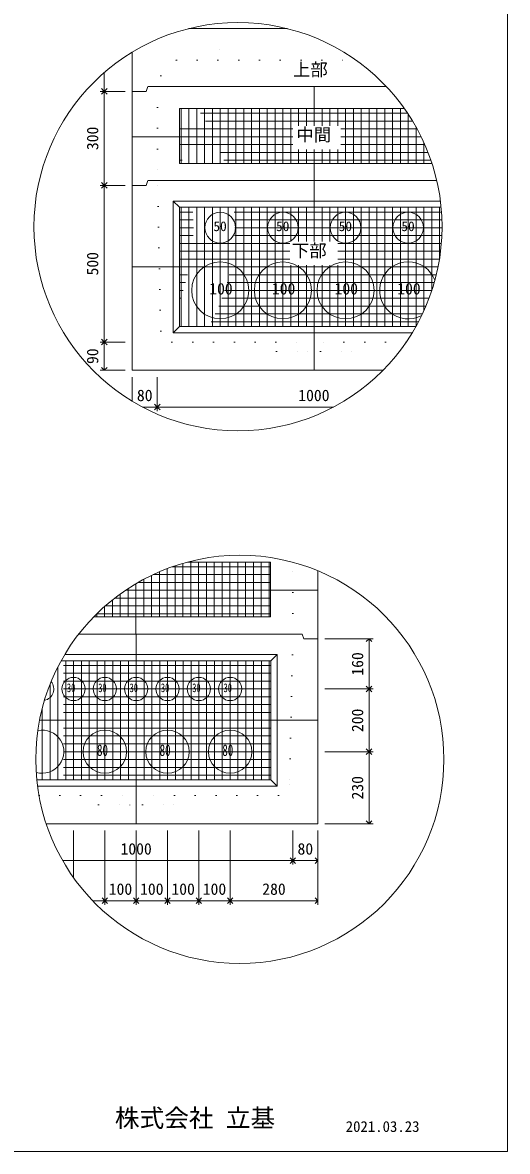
# Model space of a CAD drawing. Units: millimetres, scale not verified. Extents: x -6420 to 6420, y -3048 to 3049.
# Drawn here: x -3826 to -2340, y -2651 to 807 of the extents above; entities that cross this region are included whole.
import ezdxf
from ezdxf.enums import TextEntityAlignment as Align

# ---------------------------------------------------------------- set-up
doc = ezdxf.new("R2010")
doc.units = ezdxf.units.MM
doc.header["$LTSCALE"] = 20
for name, pattern in [('DASHED1', [1.8, 1.2, -0.6]), ('USER2', [50.8, 31.75, -6.35, 6.35, -6.35]), ('USER5', [3.185, 0.01, -3.175])]:
    doc.linetypes.add(name, pattern=pattern)
for name, color, linetype, lineweight in [('0-2_waku', 7, 'Continuous', 18), ('0-3_gaikei', 7, 'Continuous', 18), ('0-4_kakure', 7, 'DASHED1', 5), ('0-5_sunpou', 7, 'Continuous', 5), ('0-7_hole', 7, 'Continuous', 18), ('0-8_uchigawa', 6, 'Continuous', 18), ('0-D_文字１', 7, 'Continuous', 18), ('0-E_コア部分\u3000寸法補助線3', 150, 'USER2', 18), ('0-F_コア部分\u3000寸法補助線2', 150, 'USER2', 18), ('1-0_コア部分\u3000中心補助線', 1, 'Continuous', 18), ('1-1_コア部分\u3000寸法補助線', 7, 'USER2', 5), ('1-2_uchigawa2', 6, 'USER2', 18)]:
    doc.layers.add(name, color=color, linetype=linetype, lineweight=lineweight)
doc.styles.add('ＭＳ ゴシック', font='')
doc.styles.get('ＭＳ ゴシック').set_extended_font_data('MS Gothic')

# ---------------------------------------------------------------- blocks, each defined once
blk = doc.blocks.new('_Open90')
at = {"layer": '0-5_sunpou'}
blk.add_line((0, 0), (-1, 0), dxfattribs=at)
blk.add_lwpolyline([(-0.5, 0.5), (0, 0), (-0.5, -0.5)], dxfattribs=at)

msp = doc.modelspace()

# ---------------------------------------------------------------- linework, layer by layer
at = {"layer": '0-2_waku'}
for p in [(-2340, 3048.75), (-6420, -2651.25), (-6420, -2651.25), (-6420, -2651.25), (-6420, -2651.25)]:
    msp.add_line(p, (-2340, -2651.25), dxfattribs=at)
at = {"layer": '0-3_gaikei'}
for p, q in [((-3316.99, 787.9), (-3244.93, 787.9)), ((-3316.99, 787.9), (-3244.93, 787.9)), ((-3316.99, 787.9), (-3244.93, 787.9)), ((-3014.2, 787.9), (-3316.99, 787.9)), ((-3316.93, 787.9), (-3014.2, 787.9)), ((-3316.93, 787.9), (-3014.2, 787.9)), ((-3489.73, 595.9), (-3489.73, 715.91)), ((-3489.73, 595.9), (-3489.73, -258.5)), ((-3446.53, 595.9), (-3489.73, 595.9)), ((-3446.53, 595.9), (-3489.73, 595.9)), ((-3441.73, 610.3), (-3446.53, 595.9)), ((-2932.11, 610.3), (-3440.91, 610.3)), ((-2710.81, 610.3), (-2932.93, 610.3)), ((-3441.73, 322.3), (-3446.53, 307.9)), ((-2932.11, 322.3), (-3440.91, 322.3)), ((-2556.52, 322.3), (-2932.93, 322.3)), ((-3446.53, 307.9), (-3489.73, 307.9)), ((-3446.53, 307.9), (-3489.73, 307.9)), ((-3489.73, -258.5), (-2721.32, -258.5)), ((-3489.73, -258.5), (-2721.32, -258.5)), ((-3489.73, -258.5), (-2721.32, -258.5)), ((-2920.8, -1349.95), (-2920.8, -872.68)), ((-2968.8, -1066.75), (-2964, -1081.15)), ((-2920.8, -1081.15), (-2964, -1081.15))]:
    msp.add_line(p, q, dxfattribs=at)
for points in [[(-2968.8, -1066.75), (-3477.6, -1066.75), (-3653.68, -1066.75)], [(-3753.21, -1647.55), (-2920.8, -1647.55), (-2920.8, -1081.15)], [(-3741.02, -1647.55), (-2920.8, -1647.55), (-2920.8, -1081.15)]]:
    msp.add_lwpolyline(points, dxfattribs=at)
at = {"layer": '0-4_kakure', "linetype": 'USER5', "lineweight": 18}
for p, q in [((-3220.93, 787.9), (-3220.93, 804.05)), ((-3220.93, 787.9), (-3220.93, 691.9)), ((-3402.51, 643.9), (-3354.51, 691.9)), ((-3354.51, 691.9), (-2804.81, 691.9)), ((-3402.51, 643.9), (-3412.11, 610.3)), ((-3412.11, 610.3), (-3412.11, 322.3)), ((-3402.21, -138.5), (-3412.11, 322.3)), ((-3402.21, -138.5), (-3367.87, -172.1)), ((-3367.87, -172.1), (-2932.11, -172.1)), ((-3047.31, -200.9), (-3076.11, -172.1)), ((-2649.92, -172.1), (-2932.11, -172.1)), ((-2816.91, -200.9), (-2788.11, -172.1)), ((-3047.31, -200.9), (-2951.31, -200.9)), ((-2951.31, -200.9), (-2947.47, -258.5)), ((-2912.91, -200.9), (-2916.75, -258.5)), ((-2912.91, -200.9), (-2816.91, -200.9)), ((-2997.59, -1066.75), (-2997.59, -846.57)), ((-2997.59, -1066.75), (-3007.5, -1527.55)), ((-3007.5, -1527.55), (-3041.83, -1561.15)), ((-3775.24, -1561.15), (-3477.59, -1561.15)), ((-3592.79, -1589.95), (-3621.59, -1561.15)), ((-3592.79, -1589.95), (-3496.79, -1589.95)), ((-3496.79, -1589.95), (-3492.95, -1647.55)), ((-3041.83, -1561.15), (-3477.59, -1561.15)), ((-3458.39, -1589.95), (-3462.23, -1647.55)), ((-3458.39, -1589.95), (-3362.39, -1589.95)), ((-3362.39, -1589.95), (-3333.59, -1561.15))]:
    msp.add_line(p, q, dxfattribs=at)
at = {"layer": '0-5_sunpou', "color": 150, "lineweight": 18}
for p, q in [((-3575.48, 653.39), (-3575.48, 613.18)), ((-3510.85, 595.9), (-3587.96, 595.9)), ((-3531.97, 595.9), (-3587.96, 595.9)), ((-3575.48, 578.62), (-3575.48, 325.18)), ((-3510.85, 307.9), (-3587.96, 307.9)), ((-3510.85, 307.9), (-3587.96, 307.9)), ((-3575.48, 290.62), (-3575.48, -154.82)), ((-3510.85, -172.1), (-3587.96, -172.1)), ((-3531.97, -172.1), (-3587.96, -172.1)), ((-3575.48, -189.38), (-3575.48, -241.22)), ((-3510.85, -258.5), (-3587.96, -258.5)), ((-3489.73, -279.62), (-3489.73, -353.24)), ((-3412.93, -279.62), (-3412.93, -383.7)), ((-3412.93, -279.62), (-3412.93, -383.7)), ((-3458.02, -371.22), (-3430.21, -371.22)), ((-3395.65, -371.22), (-2873.17, -371.22)), ((-2899.68, -1081.15), (-2751.26, -1081.15)), ((-2763.74, -1098.43), (-2763.74, -1217.47)), ((-2899.68, -1234.75), (-2751.26, -1234.75)), ((-2899.68, -1234.75), (-2751.26, -1234.75)), ((-2763.74, -1252.03), (-2763.74, -1409.47)), ((-2899.68, -1426.75), (-2751.26, -1426.75)), ((-2899.68, -1426.75), (-2751.26, -1426.75)), ((-2763.74, -1444.03), (-2763.74, -1630.27)), ((-2899.68, -1647.55), (-2751.26, -1647.55)), ((-3669.59, -1668.67), (-3669.59, -1812.41)), ((-3573.59, -1668.67), (-3573.59, -1895.95)), ((-3573.59, -1668.67), (-3573.59, -1895.95)), ((-3477.59, -1668.67), (-3477.59, -1895.95)), ((-3477.59, -1668.67), (-3477.59, -1895.95)), ((-3381.59, -1668.67), (-3381.59, -1895.95)), ((-3381.59, -1668.67), (-3381.59, -1895.95)), ((-3285.59, -1668.67), (-3285.59, -1895.95)), ((-3285.59, -1668.67), (-3285.59, -1895.95)), ((-3189.59, -1668.67), (-3189.59, -1895.95)), ((-3189.59, -1668.67), (-3189.59, -1895.95)), ((-2997.6, -1668.67), (-2997.6, -1772.76)), ((-2997.6, -1668.67), (-2997.6, -1772.76)), ((-2920.8, -1668.67), (-2920.8, -1772.76)), ((-2920.8, -1668.67), (-2920.8, -1895.95)), ((-3702.89, -1760.28), (-3014.88, -1760.28)), ((-2980.32, -1760.28), (-2938.08, -1760.28)), ((-3610.75, -1883.47), (-3590.87, -1883.47)), ((-3556.31, -1883.47), (-3494.87, -1883.47)), ((-3460.31, -1883.47), (-3398.87, -1883.47)), ((-3364.31, -1883.47), (-3302.87, -1883.47)), ((-3268.31, -1883.47), (-3206.87, -1883.47)), ((-3172.31, -1883.47), (-2938.08, -1883.47))]:
    msp.add_line(p, q, dxfattribs=at)
for centre in [(-3165.59, 181.34), (-3159.98, -1450.28)]:
    msp.add_circle(centre, 625.17, dxfattribs=at)
at = {"layer": '0-7_hole'}
for centre, radius in [((-3220.11, 178.3), 47.04), ((-3028.11, 178.3), 47.04), ((-2836.11, 178.3), 47.04), ((-2644.11, 178.3), 47.04), ((-3220.11, -13.7), 87.36), ((-3028.11, -13.7), 87.36), ((-2836.11, -13.7), 87.36), ((-3669.59, -1234.75), 35.52), ((-3573.59, -1234.75), 35.52), ((-3477.59, -1234.75), 35.52), ((-3381.59, -1234.75), 35.52), ((-3285.59, -1234.75), 35.52), ((-3189.59, -1234.75), 35.52), ((-3573.59, -1426.75), 66.24), ((-3381.59, -1426.75), 66.24), ((-3189.59, -1426.75), 66.24)]:
    msp.add_circle(centre, radius, dxfattribs=at)
for centre, radius, start, end in [((-2644.11, -13.7), 87.36, 20.66629, 298.32089), ((-3765.59, -1234.75), 35.52, 281.59033, 39.2294), ((-3765.59, -1426.75), 66.24, 253.99064, 101.55918)]:
    msp.add_arc(centre, radius, start, end, dxfattribs=at)
at = {"layer": '0-8_uchigawa'}
for p, q in [((-3364.11, 259.9), (-3344.91, 240.7)), ((-3364.11, -143.3), (-3364.11, 259.9)), ((-3344.91, 240.7), (-2932.11, 240.7)), ((-3344.91, -124.1), (-3344.91, 240.7)), ((-2932.11, 240.7), (-2543.25, 240.7)), ((-3364.11, -143.3), (-3344.91, -124.1)), ((-3344.91, -124.1), (-2620.12, -124.1)), ((-3364.11, -143.3), (-2631.32, -143.3)), ((-3045.59, -1532.35), (-3045.59, -1129.15)), ((-3064.79, -1513.15), (-3064.79, -1148.35)), ((-3781.98, -1513.15), (-3064.79, -1513.15)), ((-3045.59, -1532.35), (-3064.79, -1513.15)), ((-3779.74, -1532.35), (-3045.59, -1532.35))]:
    msp.add_line(p, q, dxfattribs=at)
for points in [[(-3364.11, 259.9), (-2932.11, 259.9), (-2545.38, 259.9)], [(-3707.41, -1148.35), (-3477.59, -1148.35), (-3064.79, -1148.35), (-3045.59, -1129.15)], [(-3696.37, -1129.15), (-3477.59, -1129.15), (-3045.59, -1129.15)]]:
    msp.add_lwpolyline(points, dxfattribs=at)
at = {"layer": '0-E_コア部分\u3000寸法補助線3'}
for p, q in [((-3340.11, 375.1), (-3340.11, 543.1)), ((-3292.11, 375.1), (-3292.11, 543.1)), ((-3244.11, 375.1), (-3244.11, 543.1)), ((-3196.11, 375.1), (-3196.11, 543.1)), ((-3148.11, 375.1), (-3148.11, 543.1)), ((-3100.11, 375.1), (-3100.11, 543.1)), ((-3052.11, 375.1), (-3052.11, 543.1)), ((-3004.11, 375.1), (-3004.11, 543.1)), ((-2956.11, 490.07), (-2956.11, 543.1)), ((-2908.11, 490.07), (-2908.11, 543.1)), ((-2860.11, 490.07), (-2860.11, 543.1)), ((-2812.11, 375.1), (-2812.11, 543.1)), ((-2764.11, 375.1), (-2764.11, 543.1)), ((-2716.11, 375.1), (-2716.11, 543.1)), ((-2668.11, 375.1), (-2668.11, 543.1)), ((-2620.11, 375.1), (-2620.11, 486.77)), ((-2997.44, 480.7), (-3344.91, 480.7)), ((-2616.76, 480.7), (-2850.56, 480.7)), ((-2997.44, 432.7), (-3344.91, 432.7)), ((-2956.11, 375.1), (-2956.11, 418.2)), ((-2908.11, 375.1), (-2908.11, 418.2)), ((-2860.11, 375.1), (-2860.11, 418.2)), ((-2593.18, 432.7), (-2850.56, 432.7)), ((-2572.11, 375.1), (-2572.11, 377.85)), ((-2542.04, 226.3), (-3344.91, 226.3)), ((-3340.11, -124.1), (-3340.11, 240.7)), ((-3292.11, -124.1), (-3292.11, 240.7)), ((-3244.11, -124.1), (-3244.11, 240.7)), ((-3196.11, -124.1), (-3196.11, 240.7)), ((-3148.11, -124.1), (-3148.11, 240.7)), ((-3100.11, -124.1), (-3100.11, 240.7)), ((-3052.11, -124.1), (-3052.11, 240.7)), ((-3004.11, 135.67), (-3004.11, 240.7)), ((-2956.11, 135.67), (-2956.11, 240.7)), ((-2908.11, 135.67), (-2908.11, 240.7)), ((-2860.11, 135.67), (-2860.11, 240.7)), ((-2812.11, -124.1), (-2812.11, 240.7)), ((-2764.11, -124.1), (-2764.11, 240.7)), ((-2716.11, -124.1), (-2716.11, 240.7)), ((-2668.11, -124.1), (-2668.11, 240.7)), ((-2620.11, -124.1), (-2620.11, 240.7)), ((-2572.11, -15.18), (-2572.11, 240.7)), ((-2540.43, 178.3), (-3344.91, 178.3)), ((-3006.28, 130.3), (-3344.91, 130.3)), ((-2542.51, 130.3), (-2859.39, 130.3)), ((-3006.28, 82.3), (-3344.91, 82.3)), ((-2548.32, 82.3), (-2859.39, 82.3)), ((-3004.11, -124.1), (-3004.11, 63.8)), ((-2956.11, -124.1), (-2956.11, 63.8)), ((-2908.11, -124.1), (-2908.11, 63.8)), ((-2860.11, -124.1), (-2860.11, 63.8)), ((-2557.96, 34.3), (-3344.91, 34.3)), ((-2571.63, -13.7), (-3344.91, -13.7)), ((-2589.6, -61.7), (-3344.91, -61.7)), ((-2612.3, -109.7), (-3344.91, -109.7)), ((-3358.41, -1013.95), (-3358.41, -857.44)), ((-3310.41, -1013.95), (-3310.41, -845.95)), ((-3262.41, -1013.95), (-3262.41, -845.95)), ((-3214.41, -1013.95), (-3214.41, -845.95)), ((-3166.41, -1013.95), (-3166.41, -845.95)), ((-3118.41, -1013.95), (-3118.41, -845.95)), ((-3070.41, -1013.95), (-3070.41, -845.95)), ((-3454.41, -1013.95), (-3454.41, -898.79)), ((-3406.41, -1013.95), (-3406.41, -875.73)), ((-3502.41, -1013.95), (-3502.41, -927.24)), ((-3065.61, -908.35), (-3471.67, -908.35)), ((-3550.41, -1013.95), (-3550.41, -962.02)), ((-3065.61, -956.35), (-3543.22, -956.35)), ((-3598.41, -1013.95), (-3598.41, -1004.62)), ((-3064.79, -1162.75), (-3715.11, -1162.75)), ((-3693.59, -1513.15), (-3693.59, -1148.35)), ((-3645.59, -1513.15), (-3645.59, -1148.35)), ((-3597.59, -1513.15), (-3597.59, -1148.35)), ((-3549.59, -1513.15), (-3549.59, -1148.35)), ((-3501.59, -1513.15), (-3501.59, -1148.35)), ((-3453.59, -1513.15), (-3453.59, -1148.35)), ((-3405.59, -1513.15), (-3405.59, -1148.35)), ((-3357.59, -1513.15), (-3357.59, -1148.35)), ((-3309.59, -1513.15), (-3309.59, -1148.35)), ((-3261.59, -1513.15), (-3261.59, -1148.35)), ((-3213.59, -1513.15), (-3213.59, -1148.35)), ((-3165.59, -1513.15), (-3165.59, -1148.35)), ((-3117.59, -1513.15), (-3117.59, -1148.35)), ((-3069.59, -1513.15), (-3069.59, -1148.35)), ((-3741.59, -1513.15), (-3741.59, -1221.01)), ((-3064.79, -1210.75), (-3737.45, -1210.75)), ((-3064.79, -1258.75), (-3755.09, -1258.75)), ((-3064.79, -1306.75), (-3768.45, -1306.75)), ((-3064.79, -1354.75), (-3777.81, -1354.75)), ((-3064.79, -1402.75), (-3783.34, -1402.75)), ((-3064.79, -1450.75), (-3785.15, -1450.75)), ((-3064.79, -1498.75), (-3783.27, -1498.75))]:
    msp.add_line(p, q, dxfattribs=at)
at = {"layer": '0-F_コア部分\u3000寸法補助線2'}
for p, q in [((-3316.11, 375.1), (-3316.11, 543.1)), ((-3268.11, 375.1), (-3268.11, 543.1)), ((-3220.11, 375.1), (-3220.11, 543.1)), ((-3172.11, 375.1), (-3172.11, 543.1)), ((-3076.11, 375.1), (-3076.11, 543.1)), ((-2980.11, 490.07), (-2980.11, 543.1)), ((-2884.11, 490.07), (-2884.11, 543.1)), ((-2788.11, 375.1), (-2788.11, 543.1)), ((-2692.11, 375.1), (-2692.11, 543.1)), ((-2630.55, 504.7), (-3344.91, 504.7)), ((-2980.11, 375.1), (-2980.11, 418.2)), ((-2884.11, 375.1), (-2884.11, 418.2)), ((-2596.11, 375.1), (-2596.11, 439.27)), ((-2583.23, 408.7), (-3344.91, 408.7)), ((-3268.11, -124.1), (-3268.11, 240.7)), ((-3220.11, -124.1), (-3220.11, 240.7)), ((-3172.11, -124.1), (-3172.11, 240.7)), ((-3076.11, -124.1), (-3076.11, 240.7)), ((-2980.11, 135.67), (-2980.11, 240.7)), ((-2884.11, 135.67), (-2884.11, 240.7)), ((-2788.11, -124.1), (-2788.11, 240.7)), ((-2692.11, -124.1), (-2692.11, 240.7)), ((-2596.11, -76.6), (-2596.11, 240.7)), ((-2540.78, 202.3), (-3344.91, 202.3)), ((-3006.28, 106.3), (-3344.91, 106.3)), ((-2544.95, 106.3), (-2859.39, 106.3)), ((-2980.11, -124.1), (-2980.11, 63.8)), ((-2884.11, -124.1), (-2884.11, 63.8)), ((-2564.28, 10.3), (-3344.91, 10.3)), ((-2600.33, -85.7), (-3344.91, -85.7)), ((-3334.41, -1013.95), (-3334.41, -849.94)), ((-3238.41, -1013.95), (-3238.41, -845.95)), ((-3142.41, -1013.95), (-3142.41, -845.95)), ((-3430.41, -1013.95), (-3430.41, -886.63)), ((-3065.61, -884.35), (-3425.61, -884.35)), ((-3526.41, -1013.95), (-3526.41, -943.76)), ((-3065.61, -980.35), (-3572.3, -980.35)), ((-3717.59, -1513.15), (-3717.59, -1167.61)), ((-3621.59, -1513.15), (-3621.59, -1148.35)), ((-3525.59, -1513.15), (-3525.59, -1148.35)), ((-3429.59, -1513.15), (-3429.59, -1148.35)), ((-3333.59, -1513.15), (-3333.59, -1148.35)), ((-3237.59, -1513.15), (-3237.59, -1148.35)), ((-3141.59, -1513.15), (-3141.59, -1148.35)), ((-3064.79, -1186.75), (-3726.89, -1186.75)), ((-3765.59, -1513.15), (-3765.59, -1295.13)), ((-3064.79, -1282.75), (-3762.29, -1282.75)), ((-3064.79, -1378.75), (-3781.05, -1378.75)), ((-3064.79, -1474.75), (-3784.67, -1474.75))]:
    msp.add_line(p, q, dxfattribs=at)
at = {"layer": '1-0_コア部分\u3000中心補助線'}
for p, q in [((-2932.11, 490.07), (-2932.11, 610.3)), ((-2997.44, 456.7), (-3489.73, 456.7)), ((-2604.33, 456.7), (-2850.56, 456.7)), ((-2932.11, 322.3), (-2932.11, 418.2)), ((-2932.11, 135.67), (-2932.11, 322.3)), ((-3488.91, 58.3), (-2552.65, 58.3)), ((-2932.11, -258.5), (-2932.11, 63.8)), ((-2922.43, -932.35), (-3510.1, -932.35)), ((-3478.41, -1066.75), (-3478.41, -912.29)), ((-3477.59, -1647.55), (-3477.59, -1066.75)), ((-3773.62, -1330.75), (-2920.79, -1330.75))]:
    msp.add_line(p, q, dxfattribs=at)
at = {"layer": '1-1_コア部分\u3000寸法補助線'}
for p, q in [((-2645.81, 528.7), (-3344.91, 528.7)), ((-3316.11, 375.1), (-3316.11, 543.1)), ((-3220.11, 375.1), (-3220.11, 543.1)), ((-3124.11, 375.1), (-3124.11, 543.1)), ((-3028.11, 375.1), (-3028.11, 543.1)), ((-2836.11, 375.1), (-2836.11, 543.1)), ((-2740.11, 375.1), (-2740.11, 543.1)), ((-2644.11, 375.1), (-2644.11, 526.15)), ((-2574.43, 384.7), (-3344.91, 384.7)), ((-3316.11, -124.1), (-3316.11, 240.7)), ((-3220.11, -124.1), (-3220.11, 240.7)), ((-3124.11, -124.1), (-3124.11, 240.7)), ((-3028.11, -124.1), (-3028.11, 240.7)), ((-2836.11, -124.1), (-2836.11, 240.7)), ((-2740.11, -124.1), (-2740.11, 240.7)), ((-2644.11, -124.1), (-2644.11, 240.7)), ((-2548.11, 83.59), (-2548.11, 240.7)), ((-2541.01, 154.3), (-3344.91, 154.3)), ((-2580.05, -37.7), (-3344.91, -37.7)), ((-3065.61, -860.35), (-3366.91, -860.35)), ((-3286.41, -1013.95), (-3286.41, -845.95)), ((-3190.41, -1013.95), (-3190.41, -845.95)), ((-3094.41, -1013.95), (-3094.41, -845.95)), ((-3382.41, -1013.95), (-3382.41, -866.02)), ((-3574.41, -1013.95), (-3574.41, -982.22)), ((-3065.61, -1004.35), (-3598.14, -1004.35)), ((-3669.59, -1513.15), (-3669.59, -1148.35)), ((-3573.59, -1513.15), (-3573.59, -1148.35)), ((-3381.59, -1513.15), (-3381.59, -1148.35)), ((-3285.59, -1513.15), (-3285.59, -1148.35)), ((-3189.59, -1513.15), (-3189.59, -1148.35)), ((-3093.59, -1513.15), (-3093.59, -1148.35)), ((-3064.79, -1234.75), (-3746.83, -1234.75)), ((-3765.59, -1513.15), (-3765.59, -1295.13)), ((-3064.79, -1426.75), (-3784.71, -1426.75))]:
    msp.add_line(p, q, dxfattribs=at)
at = {"layer": '1-2_uchigawa2'}
for p, q in [((-3344.91, 543.1), (-2932.11, 543.1)), ((-3344.91, 543.1), (-3344.91, 375.1)), ((-2655.73, 543.1), (-2932.11, 543.1)), ((-3344.91, 375.1), (-2932.11, 375.1)), ((-2571.21, 375.1), (-2932.11, 375.1)), ((-3065.61, -845.95), (-3320.05, -845.95)), ((-3065.61, -845.95), (-3065.61, -1013.95)), ((-3607.7, -1013.95), (-3478.41, -1013.95)), ((-3065.61, -1013.95), (-3478.41, -1013.95))]:
    msp.add_line(p, q, dxfattribs=at)

# ---------------------------------------------------------------- block references
at = {"layer": '0-5_sunpou', "xscale": 17.28, "yscale": 17.28}
for p, rotation in [((-3575.48, 595.9), 270), ((-3575.48, 595.9), 90), ((-3575.48, 307.9), 270), ((-3575.48, 307.9), 90), ((-3575.48, -172.1), 270), ((-3575.48, -172.1), 90), ((-3575.48, -258.5), 270), ((-3412.93, -371.22), 180), ((-2763.74, -1081.15), 90), ((-2763.74, -1234.75), 270), ((-2763.74, -1234.75), 90), ((-2763.74, -1426.75), 270), ((-2763.74, -1426.75), 90), ((-2763.74, -1647.55), 270), ((-2997.6, -1760.28), 180), ((-3573.59, -1883.47), 180), ((-3477.59, -1883.47), 180), ((-3381.59, -1883.47), 180), ((-3285.59, -1883.47), 180), ((-3189.59, -1883.47), 180)]:
    msp.add_blockref('_Open90', p, dxfattribs=dict(at, rotation=rotation))
for p in [(-3412.93, -371.22), (-2997.6, -1760.28), (-2920.8, -1760.28), (-3573.59, -1883.47), (-3477.59, -1883.47), (-3381.59, -1883.47), (-3285.59, -1883.47), (-3189.59, -1883.47), (-2920.8, -1883.47)]:
    msp.add_blockref('_Open90', p, dxfattribs=at)

# ---------------------------------------------------------------- texts
at = {"layer": '0-5_sunpou', "style": 'ＭＳ ゴシック'}
for s, p in [('300', (-3583.16, 415.9)), ('500', (-3583.16, 31.9)), ('90', (-3583.16, -239.3)), ('160', (-2771.42, -1193.95)), ('200', (-2771.42, -1366.75)), ('230', (-2771.42, -1573.15))]:
    msp.add_text(s, height=35.19, rotation=90, dxfattribs=at).set_placement(p, align=Align.BOTTOM_LEFT)
for s, p in [('80', (-3475.33, -363.54)), ('1000', (-2980.93, -363.54)), ('1000', (-3525.6, -1752.6)), ('80', (-2983.2, -1752.6)), ('100', (-3561.59, -1875.79)), ('100', (-3465.59, -1875.79)), ('100', (-3369.59, -1875.79)), ('100', (-3273.59, -1875.79)), ('280', (-3091.2, -1875.79))]:
    msp.add_text(s, height=35.19, dxfattribs=at).set_placement(p, align=Align.BOTTOM_LEFT)
at = {"layer": '0-D_文字１', "style": 'ＭＳ ゴシック'}
for s, height, p in [('上部', 39.1, (-2997.19, 631.05)), ('中間', 39.1, (-2986.89, 431.76)), ('50', 29.91, (-3240.84, 158.77)), ('50', 29.91, (-3048.84, 158.77)), ('50', 29.91, (-2856.84, 158.77)), ('50', 29.91, (-2664.84, 158.77)), ('下部', 39.1, (-3000.53, 76.75)), ('100', 35.19, (-3253.66, -36.91)), ('100', 35.19, (-3061.66, -36.91)), ('100', 35.19, (-2869.66, -36.91)), ('100', 35.19, (-2677.66, -36.91)), ('株式会社 立基', 55.43, (-3542.97, -2593.27)), ('2021.03.23', 33.26, (-2835.62, -2601.55))]:
    msp.add_text(s, height=height, dxfattribs=at).set_placement(p, align=Align.BOTTOM_LEFT)
at = {"layer": '0-D_文字１', "style": 'ＭＳ ゴシック', "width": 0.7}
for s, height, p in [('30', 26.92, (-3689.76, -1252.55)), ('30', 26.92, (-3593.76, -1252.55)), ('30', 26.92, (-3497.76, -1252.55)), ('30', 26.92, (-3401.76, -1252.55)), ('30', 26.92, (-3305.76, -1252.55)), ('30', 26.92, (-3209.76, -1252.55)), ('80', 35.19, (-3597.66, -1450.45)), ('80', 35.19, (-3405.66, -1450.45)), ('80', 35.19, (-3213.66, -1450.45))]:
    msp.add_text(s, height=height, dxfattribs=at).set_placement(p, align=Align.BOTTOM_LEFT)

doc.saveas('drawing.dxf')
